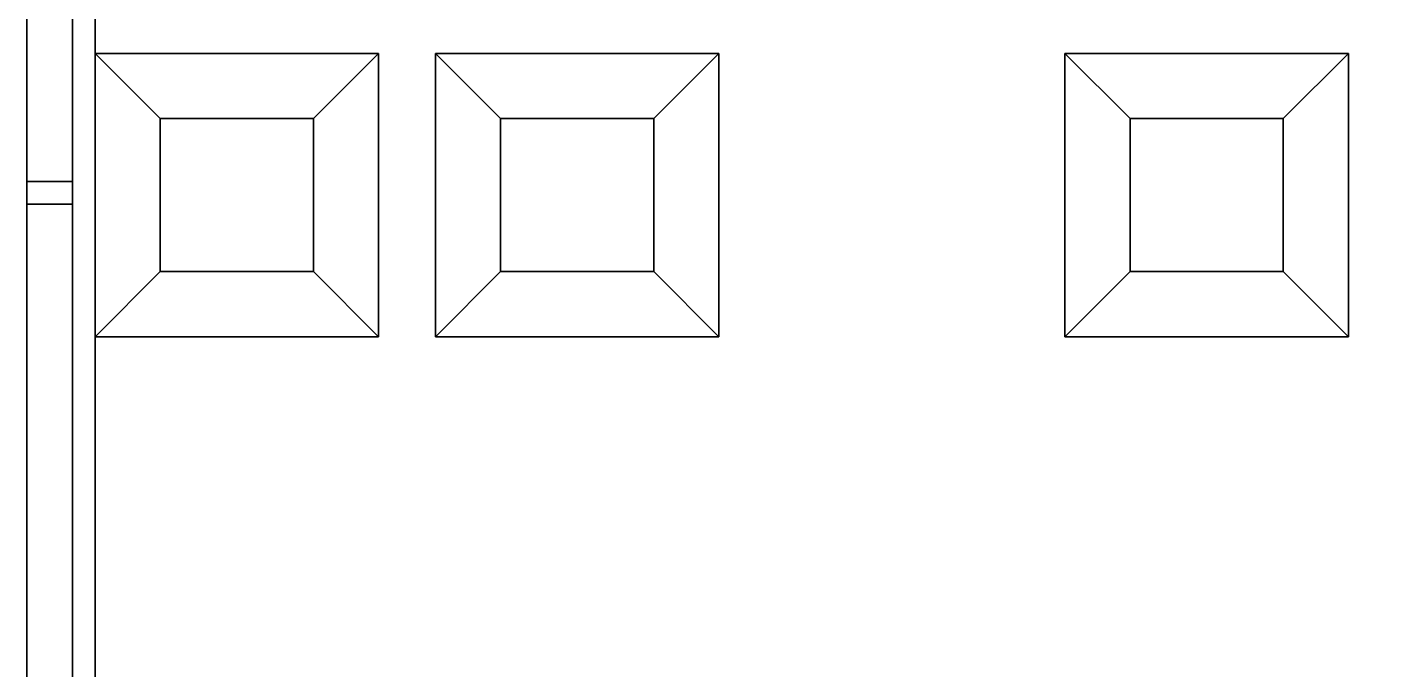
# Model space of a CAD drawing. Header units: millimetres. Extents: x -470 to 15420, y -470 to 3920.
# Drawn here: x -20 to 574, y 291 to 574 of the extents above; entities that cross this region are included whole.
import ezdxf

# ---------------------------------------------------------------- set-up
doc = ezdxf.new("R2010")
doc.units = ezdxf.units.MM
doc.layers.add('TANK_MODULE', color=8, linetype='Continuous')
doc.layers.add('TANK_SIDE_PLATE', color=9, linetype='Continuous')

# ---------------------------------------------------------------- blocks, each defined once
blk = doc.blocks.new('HALF_CUBE')
at = {"layer": 'TANK_MODULE'}
for points, invisible_edges in [([(-575, 575), (-575, -575), (-575, 575, 40)], 6), ([(-575, 575, 40), (-575, -575), (-575, -575, 40)], 5), ([(-565, 565, 40), (-575, 575, 40), (-575, -575, 40)], 13), ([(-565, 565), (-565, -565), (-575, 575)], 14), ([(-575, 575), (-565, -565), (-575, -575)], 7), ([(-565, 565, 40), (-575, -575, 40), (-565, -565, 40)], 7), ([(-565, -565), (-565, 565), (-565, -565, 40)], 6), ([(-565, -565, 40), (-565, 565), (-565, 565, 40)], 5), ([(-565, 12.5), (-565, -12.5), (-565, 12.5, 40)], 6), ([(-565, 12.5, 40), (-565, -12.5), (-565, -12.5, 40)], 5), ([(-565, 12.5, 40), (-565, -12.5, 40), (-440, 12.5, 40)], 6), ([(-440, 12.5, 40), (-565, -12.5, 40), (-440, -12.5, 40)], 13), ([(-565, -12.5), (-565, 12.5), (-440, -12.5)], 6), ([(-440, -12.5), (-565, 12.5), (-440, 12.5)], 13), ([(-415, 12.5, 40), (-440, 12.5, 40), (-440, -12.5, 40)], 15), ([(-415, 12.5, 40), (-440, -12.5, 40), (-415, -12.5, 40)], 15), ([(-415, -12.5), (-440, -12.5), (-440, 12.5)], 15), ([(-415, -12.5), (-440, 12.5), (-415, 12.5)], 15), ([(-415, 12.5, 40), (-415, -12.5, 40), (-290, 12.5, 40)], 7), ([(-290, 12.5, 40), (-415, -12.5, 40), (-290, -12.5, 40)], 13), ([(-415, -12.5), (-415, 12.5), (-290, -12.5)], 7), ([(-290, -12.5), (-415, 12.5), (-290, 12.5)], 13), ([(-290, 12.5, 40), (-290, -12.5, 40), (-137.5, 12.5, 40)], 15), ([(-137.5, 12.5, 40), (-290, -12.5, 40), (-137.5, -12.5, 40)], 15), ([(-290, -12.5), (-290, 12.5), (-137.5, -12.5)], 15), ([(-137.5, -12.5), (-290, 12.5), (-137.5, 12.5)], 15), ([(-137.5, 12.5, 40), (-137.5, -12.5, 40), (-12.5, 12.5, 40)], 7), ([(-12.5, 12.5, 40), (-137.5, -12.5, 40), (-12.5, -12.5, 40)], 13), ([(-137.5, -12.5), (-137.5, 12.5), (-12.5, -12.5)], 7), ([(-12.5, -12.5), (-137.5, 12.5), (-12.5, 12.5)], 13), ([(-12.5, 12.5, 40), (-12.5, -12.5, 40), (12.5, 12.5, 40)], 15), ([(12.5, 12.5, 40), (-12.5, -12.5, 40), (12.5, -12.5, 40)], 15), ([(-12.5, -12.5), (-12.5, 12.5), (12.5, -12.5)], 15), ([(12.5, -12.5), (-12.5, 12.5), (12.5, 12.5)], 15), ([(-565, -12.5), (-440, -12.5), (-565, -12.5, 40)], 6), ([(-565, -12.5, 40), (-440, -12.5), (-440, -12.5, 40)], 5), ([(-565, -137.5, 40), (-565, -12.5, 40), (-440, -137.5, 40)], 6), ([(-440, -137.5, 40), (-565, -12.5, 40), (-440, -12.5, 40)], 5), ([(-565, -137.5, 40), (-536.25, -41.25, 390), (-565, -12.5, 40)], 5), ([(-536.25, -41.25, 390), (-468.75, -41.25, 390), (-565, -12.5, 40)], 6), ([(-565, -12.5, 40), (-468.75, -41.25, 390), (-440, -12.5, 40)], 5), ([(-468.75, -41.25, 390), (-468.75, -108.75, 390), (-440, -12.5, 40)], 6), ([(-440, -12.5, 40), (-468.75, -108.75, 390), (-440, -137.5, 40)], 5), ([(-440, -12.5), (-440, -137.5), (-440, -12.5, 40)], 6), ([(-440, -12.5, 40), (-440, -137.5), (-440, -137.5, 40)], 5), ([(-415, -12.5, 40), (-440, -12.5, 40), (-440, -137.5, 40)], 13), ([(-415, -12.5, 40), (-440, -137.5, 40), (-415, -137.5, 40)], 7), ([(-415, -137.5), (-440, -137.5), (-440, -12.5)], 13), ([(-415, -137.5), (-440, -12.5), (-415, -12.5)], 7), ([(-415, -12.5), (-290, -12.5), (-415, -12.5, 40)], 6), ([(-415, -12.5, 40), (-290, -12.5), (-290, -12.5, 40)], 5), ([(-415, -137.5), (-415, -12.5), (-415, -137.5, 40)], 6), ([(-415, -137.5, 40), (-415, -12.5), (-415, -12.5, 40)], 5), ([(-415, -137.5, 40), (-415, -12.5, 40), (-290, -137.5, 40)], 6), ([(-290, -137.5, 40), (-415, -12.5, 40), (-290, -12.5, 40)], 5), ([(-415, -137.5, 40), (-386.25, -41.25, 390), (-415, -12.5, 40)], 5), ([(-386.25, -41.25, 390), (-318.75, -41.25, 390), (-415, -12.5, 40)], 6), ([(-415, -12.5, 40), (-318.75, -41.25, 390), (-290, -12.5, 40)], 5), ([(-318.75, -41.25, 390), (-318.75, -108.75, 390), (-290, -12.5, 40)], 6), ([(-290, -12.5, 40), (-318.75, -108.75, 390), (-290, -137.5, 40)], 5), ([(-290, -12.5), (-290, -137.5), (-290, -12.5, 40)], 6), ([(-290, -12.5, 40), (-290, -137.5), (-290, -137.5, 40)], 5), ([(-290, -12.5, 40), (-290, -137.5, 40), (-137.5, -12.5, 40)], 14), ([(-137.5, -12.5, 40), (-290, -137.5, 40), (-137.5, -137.5, 40)], 7), ([(-290, -12.5), (-137.5, -137.5), (-290, -137.5)], 7), ([(-137.5, -12.5), (-137.5, -137.5), (-290, -12.5)], 14), ([(-137.5, -137.5), (-137.5, -12.5), (-137.5, -137.5, 40)], 6), ([(-137.5, -137.5, 40), (-137.5, -12.5), (-137.5, -12.5, 40)], 5), ([(-137.5, -12.5), (-12.5, -12.5), (-137.5, -12.5, 40)], 6), ([(-137.5, -12.5, 40), (-12.5, -12.5), (-12.5, -12.5, 40)], 5), ([(-137.5, -137.5, 40), (-137.5, -12.5, 40), (-12.5, -137.5, 40)], 6), ([(-12.5, -137.5, 40), (-137.5, -12.5, 40), (-12.5, -12.5, 40)], 5), ([(-137.5, -137.5, 40), (-108.75, -41.25, 390), (-137.5, -12.5, 40)], 5), ([(-108.75, -41.25, 390), (-41.25, -41.25, 390), (-137.5, -12.5, 40)], 6), ([(-137.5, -12.5, 40), (-41.25, -41.25, 390), (-12.5, -12.5, 40)], 5), ([(-41.25, -41.25, 390), (-41.25, -108.75, 390), (-12.5, -12.5, 40)], 6), ([(-12.5, -12.5, 40), (-41.25, -108.75, 390), (-12.5, -137.5, 40)], 5), ([(-12.5, -12.5), (-12.5, -137.5), (-12.5, -12.5, 40)], 6), ([(-12.5, -12.5, 40), (-12.5, -137.5), (-12.5, -137.5, 40)], 5), ([(12.5, -137.5, 40), (12.5, -12.5, 40), (-12.5, -137.5, 40)], 14), ([(-12.5, -137.5, 40), (12.5, -12.5, 40), (-12.5, -12.5, 40)], 7), ([(12.5, -137.5), (-12.5, -137.5), (-12.5, -12.5)], 13), ([(12.5, -137.5), (-12.5, -12.5), (12.5, -12.5)], 7), ([(-536.25, -108.75, 390), (-536.25, -41.25, 390), (-565, -137.5, 40)], 6), ([(-468.75, -108.75, 390), (-468.75, -41.25, 390), (-536.25, -108.75, 390)], 6), ([(-536.25, -108.75, 390), (-468.75, -41.25, 390), (-536.25, -41.25, 390)], 5), ([(-386.25, -108.75, 390), (-386.25, -41.25, 390), (-415, -137.5, 40)], 6), ([(-318.75, -108.75, 390), (-318.75, -41.25, 390), (-386.25, -108.75, 390)], 6), ([(-386.25, -108.75, 390), (-318.75, -41.25, 390), (-386.25, -41.25, 390)], 5), ([(-108.75, -108.75, 390), (-108.75, -41.25, 390), (-137.5, -137.5, 40)], 6), ([(-41.25, -108.75, 390), (-41.25, -41.25, 390), (-108.75, -108.75, 390)], 6), ([(-108.75, -108.75, 390), (-41.25, -41.25, 390), (-108.75, -41.25, 390)], 5), ([(-440, -137.5, 40), (-536.25, -108.75, 390), (-565, -137.5, 40)], 5), ([(-468.75, -108.75, 390), (-536.25, -108.75, 390), (-440, -137.5, 40)], 6), ([(-290, -137.5, 40), (-386.25, -108.75, 390), (-415, -137.5, 40)], 5), ([(-318.75, -108.75, 390), (-386.25, -108.75, 390), (-290, -137.5, 40)], 6), ([(-12.5, -137.5, 40), (-108.75, -108.75, 390), (-137.5, -137.5, 40)], 5), ([(-41.25, -108.75, 390), (-108.75, -108.75, 390), (-12.5, -137.5, 40)], 6), ([(-440, -137.5), (-565, -137.5), (-440, -137.5, 40)], 6), ([(-440, -137.5, 40), (-565, -137.5), (-565, -137.5, 40)], 5), ([(-565, -137.5), (-565, -290), (-565, -137.5, 40)], 6), ([(-565, -137.5, 40), (-565, -290), (-565, -290, 40)], 5), ([(-565, -137.5, 40), (-565, -290, 40), (-440, -137.5, 40)], 6), ([(-440, -137.5, 40), (-565, -290, 40), (-440, -290, 40)], 13), ([(-565, -290), (-565, -137.5), (-440, -290)], 6), ([(-440, -290), (-565, -137.5), (-440, -137.5)], 13), ([(-415, -137.5, 40), (-440, -137.5, 40), (-440, -290, 40)], 15), ([(-415, -137.5, 40), (-440, -290, 40), (-415, -290, 40)], 15), ([(-415, -290), (-440, -290), (-440, -137.5)], 15), ([(-415, -290), (-440, -137.5), (-415, -137.5)], 15), ([(-290, -137.5), (-415, -137.5), (-290, -137.5, 40)], 6), ([(-290, -137.5, 40), (-415, -137.5), (-415, -137.5, 40)], 5), ([(-290, -290, 40), (-290, -137.5, 40), (-415, -290, 40)], 7), ([(-415, -290, 40), (-290, -137.5, 40), (-415, -137.5, 40)], 13), ([(-415, -290), (-415, -137.5), (-290, -290)], 7), ([(-290, -290), (-415, -137.5), (-290, -137.5)], 13), ([(-137.5, -137.5, 40), (-290, -137.5, 40), (-290, -290, 40)], 15), ([(-137.5, -137.5, 40), (-290, -290, 40), (-137.5, -290, 40)], 15), ([(-290, -137.5), (-137.5, -137.5), (-137.5, -290)], 15), ([(-290, -137.5), (-137.5, -290), (-290, -290)], 15), ([(-12.5, -137.5), (-137.5, -137.5), (-12.5, -137.5, 40)], 6), ([(-12.5, -137.5, 40), (-137.5, -137.5), (-137.5, -137.5, 40)], 5), ([(-137.5, -137.5, 40), (-137.5, -290, 40), (-12.5, -137.5, 40)], 7), ([(-12.5, -137.5, 40), (-137.5, -290, 40), (-12.5, -290, 40)], 13), ([(-12.5, -137.5), (-12.5, -290), (-137.5, -137.5)], 7), ([(-137.5, -137.5), (-12.5, -290), (-137.5, -290)], 13), ([(-12.5, -137.5, 40), (-12.5, -290, 40), (12.5, -137.5, 40)], 15), ([(12.5, -137.5, 40), (-12.5, -290, 40), (12.5, -290, 40)], 15), ([(12.5, -290), (-12.5, -290), (-12.5, -137.5)], 15), ([(12.5, -290), (-12.5, -137.5), (12.5, -137.5)], 15)]:
    blk.add_3dface(points, dxfattribs=dict(at, invisible_edges=invisible_edges))
blk = doc.blocks.new('HALF_CUBE_UP')
at = {"layer": 'TANK_MODULE'}
for points, invisible_edges in [([(-575, -575, 390), (-575, 575, 390), (-575, -575, 350)], 6), ([(-575, -575, 350), (-575, 575, 390), (-575, 575, 350)], 5), ([(-565, -565, 350), (-575, -575, 350), (-575, 575, 350)], 13), ([(-565, -565, 350), (-575, 575, 350), (-565, 565, 350)], 7), ([(-575, -575, 390), (-565, 565, 390), (-575, 575, 390)], 7), ([(-565, -565, 390), (-565, 565, 390), (-575, -575, 390)], 14), ([(-565, 565, 390), (-565, -565, 390), (-565, 565, 350)], 6), ([(-565, 565, 350), (-565, -565, 390), (-565, -565, 350)], 5), ([(-565, -12.5, 390), (-565, 12.5, 390), (-565, -12.5, 350)], 6), ([(-565, -12.5, 350), (-565, 12.5, 390), (-565, 12.5, 350)], 5), ([(-565, -12.5, 350), (-565, 12.5, 350), (-440, -12.5, 350)], 6), ([(-440, -12.5, 350), (-565, 12.5, 350), (-440, 12.5, 350)], 13), ([(-565, 12.5, 390), (-565, -12.5, 390), (-440, 12.5, 390)], 6), ([(-440, 12.5, 390), (-565, -12.5, 390), (-440, -12.5, 390)], 13), ([(-415, -12.5, 350), (-440, -12.5, 350), (-440, 12.5, 350)], 15), ([(-415, -12.5, 350), (-440, 12.5, 350), (-415, 12.5, 350)], 15), ([(-415, 12.5, 390), (-440, 12.5, 390), (-440, -12.5, 390)], 15), ([(-415, 12.5, 390), (-440, -12.5, 390), (-415, -12.5, 390)], 15), ([(-415, -12.5, 350), (-415, 12.5, 350), (-290, -12.5, 350)], 7), ([(-290, -12.5, 350), (-415, 12.5, 350), (-290, 12.5, 350)], 13), ([(-415, 12.5, 390), (-415, -12.5, 390), (-290, 12.5, 390)], 7), ([(-290, 12.5, 390), (-415, -12.5, 390), (-290, -12.5, 390)], 13), ([(-290, -12.5, 350), (-290, 12.5, 350), (-137.5, -12.5, 350)], 15), ([(-137.5, -12.5, 350), (-290, 12.5, 350), (-137.5, 12.5, 350)], 15), ([(-290, 12.5, 390), (-290, -12.5, 390), (-137.5, 12.5, 390)], 15), ([(-137.5, 12.5, 390), (-290, -12.5, 390), (-137.5, -12.5, 390)], 15), ([(-137.5, -12.5, 350), (-137.5, 12.5, 350), (-12.5, -12.5, 350)], 7), ([(-12.5, -12.5, 350), (-137.5, 12.5, 350), (-12.5, 12.5, 350)], 13), ([(-137.5, 12.5, 390), (-137.5, -12.5, 390), (-12.5, 12.5, 390)], 7), ([(-12.5, 12.5, 390), (-137.5, -12.5, 390), (-12.5, -12.5, 390)], 13), ([(-12.5, -12.5, 350), (-12.5, 12.5, 350), (12.5, -12.5, 350)], 15), ([(12.5, -12.5, 350), (-12.5, 12.5, 350), (12.5, 12.5, 350)], 15), ([(-12.5, 12.5, 390), (-12.5, -12.5, 390), (12.5, 12.5, 390)], 15), ([(12.5, 12.5, 390), (-12.5, -12.5, 390), (12.5, -12.5, 390)], 15), ([(-440, -12.5, 390), (-565, -12.5, 390), (-440, -12.5, 350)], 6), ([(-440, -12.5, 350), (-565, -12.5, 390), (-565, -12.5, 350)], 5), ([(-565, -12.5, 350), (-565, -137.5, 350), (-440, -12.5, 350)], 6), ([(-440, -12.5, 350), (-565, -137.5, 350), (-440, -137.5, 350)], 5), ([(-440, -12.5, 350), (-536.25, -41.25), (-565, -12.5, 350)], 5), ([(-536.25, -41.25), (-536.25, -108.75), (-565, -12.5, 350)], 6), ([(-565, -12.5, 350), (-536.25, -108.75), (-565, -137.5, 350)], 5), ([(-468.75, -41.25), (-536.25, -41.25), (-440, -12.5, 350)], 6), ([(-440, -137.5, 350), (-468.75, -41.25), (-440, -12.5, 350)], 5), ([(-440, -137.5, 390), (-440, -12.5, 390), (-440, -137.5, 350)], 6), ([(-440, -137.5, 350), (-440, -12.5, 390), (-440, -12.5, 350)], 5), ([(-415, -137.5, 350), (-440, -137.5, 350), (-440, -12.5, 350)], 13), ([(-415, -137.5, 350), (-440, -12.5, 350), (-415, -12.5, 350)], 7), ([(-415, -12.5, 390), (-440, -12.5, 390), (-440, -137.5, 390)], 13), ([(-415, -12.5, 390), (-440, -137.5, 390), (-415, -137.5, 390)], 7), ([(-290, -12.5, 390), (-415, -12.5, 390), (-290, -12.5, 350)], 6), ([(-290, -12.5, 350), (-415, -12.5, 390), (-415, -12.5, 350)], 5), ([(-415, -12.5, 390), (-415, -137.5, 390), (-415, -12.5, 350)], 6), ([(-415, -12.5, 350), (-415, -137.5, 390), (-415, -137.5, 350)], 5), ([(-415, -12.5, 350), (-415, -137.5, 350), (-290, -12.5, 350)], 6), ([(-290, -12.5, 350), (-415, -137.5, 350), (-290, -137.5, 350)], 5), ([(-290, -12.5, 350), (-386.25, -41.25), (-415, -12.5, 350)], 5), ([(-386.25, -41.25), (-386.25, -108.75), (-415, -12.5, 350)], 6), ([(-415, -12.5, 350), (-386.25, -108.75), (-415, -137.5, 350)], 5), ([(-318.75, -41.25), (-386.25, -41.25), (-290, -12.5, 350)], 6), ([(-290, -137.5, 350), (-318.75, -41.25), (-290, -12.5, 350)], 5), ([(-290, -137.5, 390), (-290, -12.5, 390), (-290, -137.5, 350)], 6), ([(-290, -137.5, 350), (-290, -12.5, 390), (-290, -12.5, 350)], 5), ([(-137.5, -137.5, 350), (-290, -137.5, 350), (-290, -12.5, 350)], 13), ([(-137.5, -137.5, 350), (-290, -12.5, 350), (-137.5, -12.5, 350)], 7), ([(-290, -137.5, 390), (-137.5, -137.5, 390), (-137.5, -12.5, 390)], 13), ([(-290, -137.5, 390), (-137.5, -12.5, 390), (-290, -12.5, 390)], 7), ([(-12.5, -12.5, 390), (-137.5, -12.5, 390), (-12.5, -12.5, 350)], 6), ([(-12.5, -12.5, 350), (-137.5, -12.5, 390), (-137.5, -12.5, 350)], 5), ([(-137.5, -12.5, 390), (-137.5, -137.5, 390), (-137.5, -12.5, 350)], 6), ([(-137.5, -12.5, 350), (-137.5, -137.5, 390), (-137.5, -137.5, 350)], 5), ([(-137.5, -12.5, 350), (-137.5, -137.5, 350), (-12.5, -12.5, 350)], 6), ([(-12.5, -12.5, 350), (-137.5, -137.5, 350), (-12.5, -137.5, 350)], 5), ([(-12.5, -12.5, 350), (-108.75, -41.25), (-137.5, -12.5, 350)], 5), ([(-108.75, -41.25), (-108.75, -108.75), (-137.5, -12.5, 350)], 6), ([(-137.5, -12.5, 350), (-108.75, -108.75), (-137.5, -137.5, 350)], 5), ([(-41.25, -41.25), (-108.75, -41.25), (-12.5, -12.5, 350)], 6), ([(-12.5, -137.5, 350), (-41.25, -41.25), (-12.5, -12.5, 350)], 5), ([(-12.5, -137.5, 390), (-12.5, -12.5, 390), (-12.5, -137.5, 350)], 6), ([(-12.5, -137.5, 350), (-12.5, -12.5, 390), (-12.5, -12.5, 350)], 5), ([(-12.5, -137.5, 350), (-12.5, -12.5, 350), (12.5, -137.5, 350)], 14), ([(12.5, -137.5, 350), (-12.5, -12.5, 350), (12.5, -12.5, 350)], 7), ([(-12.5, -137.5, 390), (12.5, -137.5, 390), (12.5, -12.5, 390)], 13), ([(-12.5, -137.5, 390), (12.5, -12.5, 390), (-12.5, -12.5, 390)], 7), ([(-468.75, -41.25), (-468.75, -108.75), (-536.25, -41.25)], 6), ([(-536.25, -41.25), (-468.75, -108.75), (-536.25, -108.75)], 5), ([(-468.75, -108.75), (-468.75, -41.25), (-440, -137.5, 350)], 6), ([(-318.75, -41.25), (-318.75, -108.75), (-386.25, -41.25)], 6), ([(-386.25, -41.25), (-318.75, -108.75), (-386.25, -108.75)], 5), ([(-318.75, -108.75), (-318.75, -41.25), (-290, -137.5, 350)], 6), ([(-41.25, -41.25), (-41.25, -108.75), (-108.75, -41.25)], 6), ([(-108.75, -41.25), (-41.25, -108.75), (-108.75, -108.75)], 5), ([(-41.25, -108.75), (-41.25, -41.25), (-12.5, -137.5, 350)], 6), ([(-536.25, -108.75), (-468.75, -108.75), (-565, -137.5, 350)], 6), ([(-565, -137.5, 350), (-468.75, -108.75), (-440, -137.5, 350)], 5), ([(-386.25, -108.75), (-318.75, -108.75), (-415, -137.5, 350)], 6), ([(-415, -137.5, 350), (-318.75, -108.75), (-290, -137.5, 350)], 5), ([(-108.75, -108.75), (-41.25, -108.75), (-137.5, -137.5, 350)], 6), ([(-137.5, -137.5, 350), (-41.25, -108.75), (-12.5, -137.5, 350)], 5), ([(-565, -290, 390), (-565, -137.5, 390), (-565, -290, 350)], 6), ([(-565, -290, 350), (-565, -137.5, 390), (-565, -137.5, 350)], 5), ([(-565, -137.5, 390), (-440, -137.5, 390), (-565, -137.5, 350)], 6), ([(-565, -137.5, 350), (-440, -137.5, 390), (-440, -137.5, 350)], 5), ([(-565, -290, 350), (-565, -137.5, 350), (-440, -290, 350)], 6), ([(-440, -290, 350), (-565, -137.5, 350), (-440, -137.5, 350)], 13), ([(-565, -137.5, 390), (-565, -290, 390), (-440, -137.5, 390)], 6), ([(-440, -137.5, 390), (-565, -290, 390), (-440, -290, 390)], 13), ([(-415, -290, 350), (-440, -290, 350), (-440, -137.5, 350)], 15), ([(-415, -290, 350), (-440, -137.5, 350), (-415, -137.5, 350)], 15), ([(-415, -137.5, 390), (-440, -137.5, 390), (-440, -290, 390)], 15), ([(-415, -137.5, 390), (-440, -290, 390), (-415, -290, 390)], 15), ([(-415, -137.5, 390), (-290, -137.5, 390), (-415, -137.5, 350)], 6), ([(-415, -137.5, 350), (-290, -137.5, 390), (-290, -137.5, 350)], 5), ([(-290, -137.5, 350), (-290, -290, 350), (-415, -137.5, 350)], 7), ([(-415, -137.5, 350), (-290, -290, 350), (-415, -290, 350)], 13), ([(-415, -137.5, 390), (-415, -290, 390), (-290, -137.5, 390)], 7), ([(-290, -137.5, 390), (-415, -290, 390), (-290, -290, 390)], 13), ([(-137.5, -290, 350), (-290, -290, 350), (-290, -137.5, 350)], 15), ([(-137.5, -290, 350), (-290, -137.5, 350), (-137.5, -137.5, 350)], 15), ([(-290, -290, 390), (-137.5, -290, 390), (-137.5, -137.5, 390)], 15), ([(-290, -290, 390), (-137.5, -137.5, 390), (-290, -137.5, 390)], 15), ([(-137.5, -137.5, 390), (-12.5, -137.5, 390), (-137.5, -137.5, 350)], 6), ([(-137.5, -137.5, 350), (-12.5, -137.5, 390), (-12.5, -137.5, 350)], 5), ([(-12.5, -137.5, 350), (-12.5, -290, 350), (-137.5, -137.5, 350)], 7), ([(-137.5, -137.5, 350), (-12.5, -290, 350), (-137.5, -290, 350)], 13), ([(-137.5, -137.5, 390), (-137.5, -290, 390), (-12.5, -137.5, 390)], 7), ([(-12.5, -137.5, 390), (-137.5, -290, 390), (-12.5, -290, 390)], 13), ([(12.5, -137.5, 350), (12.5, -290, 350), (-12.5, -137.5, 350)], 15), ([(-12.5, -137.5, 350), (12.5, -290, 350), (-12.5, -290, 350)], 15), ([(-12.5, -290, 390), (12.5, -290, 390), (12.5, -137.5, 390)], 15), ([(-12.5, -290, 390), (12.5, -137.5, 390), (-12.5, -137.5, 390)], 15)]:
    blk.add_3dface(points, dxfattribs=dict(at, invisible_edges=invisible_edges))
blk = doc.blocks.new('SIDE_PLATE')
at = {"layer": 'TANK_SIDE_PLATE'}
for points, invisible_edges in [([(-574, 0), (69, 0, 40), (574, 0)], 7), ([(574, 0, 778), (-69, 0, 738), (-574, 0, 778)], 7), ([(69, 0, 40), (-574, 0), (-69, 0, 40)], 7), ([(-574, 0), (574, 0), (-574, -20)], 6), ([(-574, -20), (574, 0), (574, -20)], 5), ([(574, 0, 778), (-574, 0, 778), (574, -20, 778)], 6), ([(574, -20, 778), (-574, 0, 778), (-574, -20, 778)], 5), ([(574, 0, 778), (69, 0, 738), (-69, 0, 738)], 13), ([(69, 0, 40), (-69, 0, 40), (69, -20, 40)], 6), ([(69, -20, 40), (-69, 0, 40), (-69, -20, 40)], 5), ([(-69, 0, 738), (69, 0, 738), (-69, -20, 738)], 6), ([(-69, -20, 738), (69, 0, 738), (69, -20, 738)], 5), ([(69, 0, 738), (69, 0, 40), (69, -20, 738)], 6), ([(69, -20, 738), (69, 0, 40), (69, -20, 40)], 5), ([(574, 0), (69, 0, 40), (79, 0, 40)], 15), ([(79, 0, 40), (69, 0, 40), (79, 0, 738)], 7), ([(79, 0, 738), (69, 0, 40), (69, 0, 738)], 13), ([(79, 0, 738), (69, 0, 738), (574, 0, 778)], 15), ([(79, 0, 738), (304, 0, 738), (79, -20, 738)], 6), ([(79, -20, 738), (304, 0, 738), (304, -20, 738)], 5), ([(79, 0, 40), (79, 0, 738), (79, -20, 40)], 6), ([(79, -20, 40), (79, 0, 738), (79, -20, 738)], 5), ([(304, 0, 40), (79, 0, 40), (304, -20, 40)], 6), ([(304, -20, 40), (79, 0, 40), (79, -20, 40)], 5), ([(574, 0), (79, 0, 40), (304, 0, 40)], 13), ([(79, 0, 738), (574, 0, 778), (304, 0, 738)], 7), ([(-69, -20, 738), (69, -20, 738), (-574, -20, 778)], 14), ([(-574, -20, 778), (69, -20, 738), (574, -20, 778)], 7), ([(-574, -20), (574, -20), (-69, -20, 40)], 14), ([(-69, -20, 40), (574, -20), (69, -20, 40)], 7), ([(69, -20, 40), (574, -20), (79, -20, 40)], 15), ([(69, -20, 40), (79, -20, 40), (69, -20, 738)], 7), ([(69, -20, 738), (79, -20, 40), (79, -20, 738)], 13), ([(69, -20, 738), (79, -20, 738), (574, -20, 778)], 15), ([(574, -20, 778), (79, -20, 738), (304, -20, 738)], 13), ([(574, -20), (304, -20, 40), (79, -20, 40)], 13)]:
    blk.add_3dface(points, dxfattribs=dict(at, invisible_edges=invisible_edges))

msp = doc.modelspace()

# ---------------------------------------------------------------- block references
at = {"layer": 'TANK_MODULE'}
for name, p in [('HALF_CUBE', (575, 575)), ('HALF_CUBE_UP', (575, 575, 390)), ('HALF_CUBE', (575, 575, 780)), ('HALF_CUBE_UP', (575, 575, 1170))]:
    msp.add_blockref(name, p, dxfattribs=at)
at = {"layer": 'TANK_SIDE_PLATE', "rotation": 270}
for p in [(0, 575), (0, 575, 780)]:
    msp.add_blockref('SIDE_PLATE', p, dxfattribs=at)

doc.saveas('drawing.dxf')
